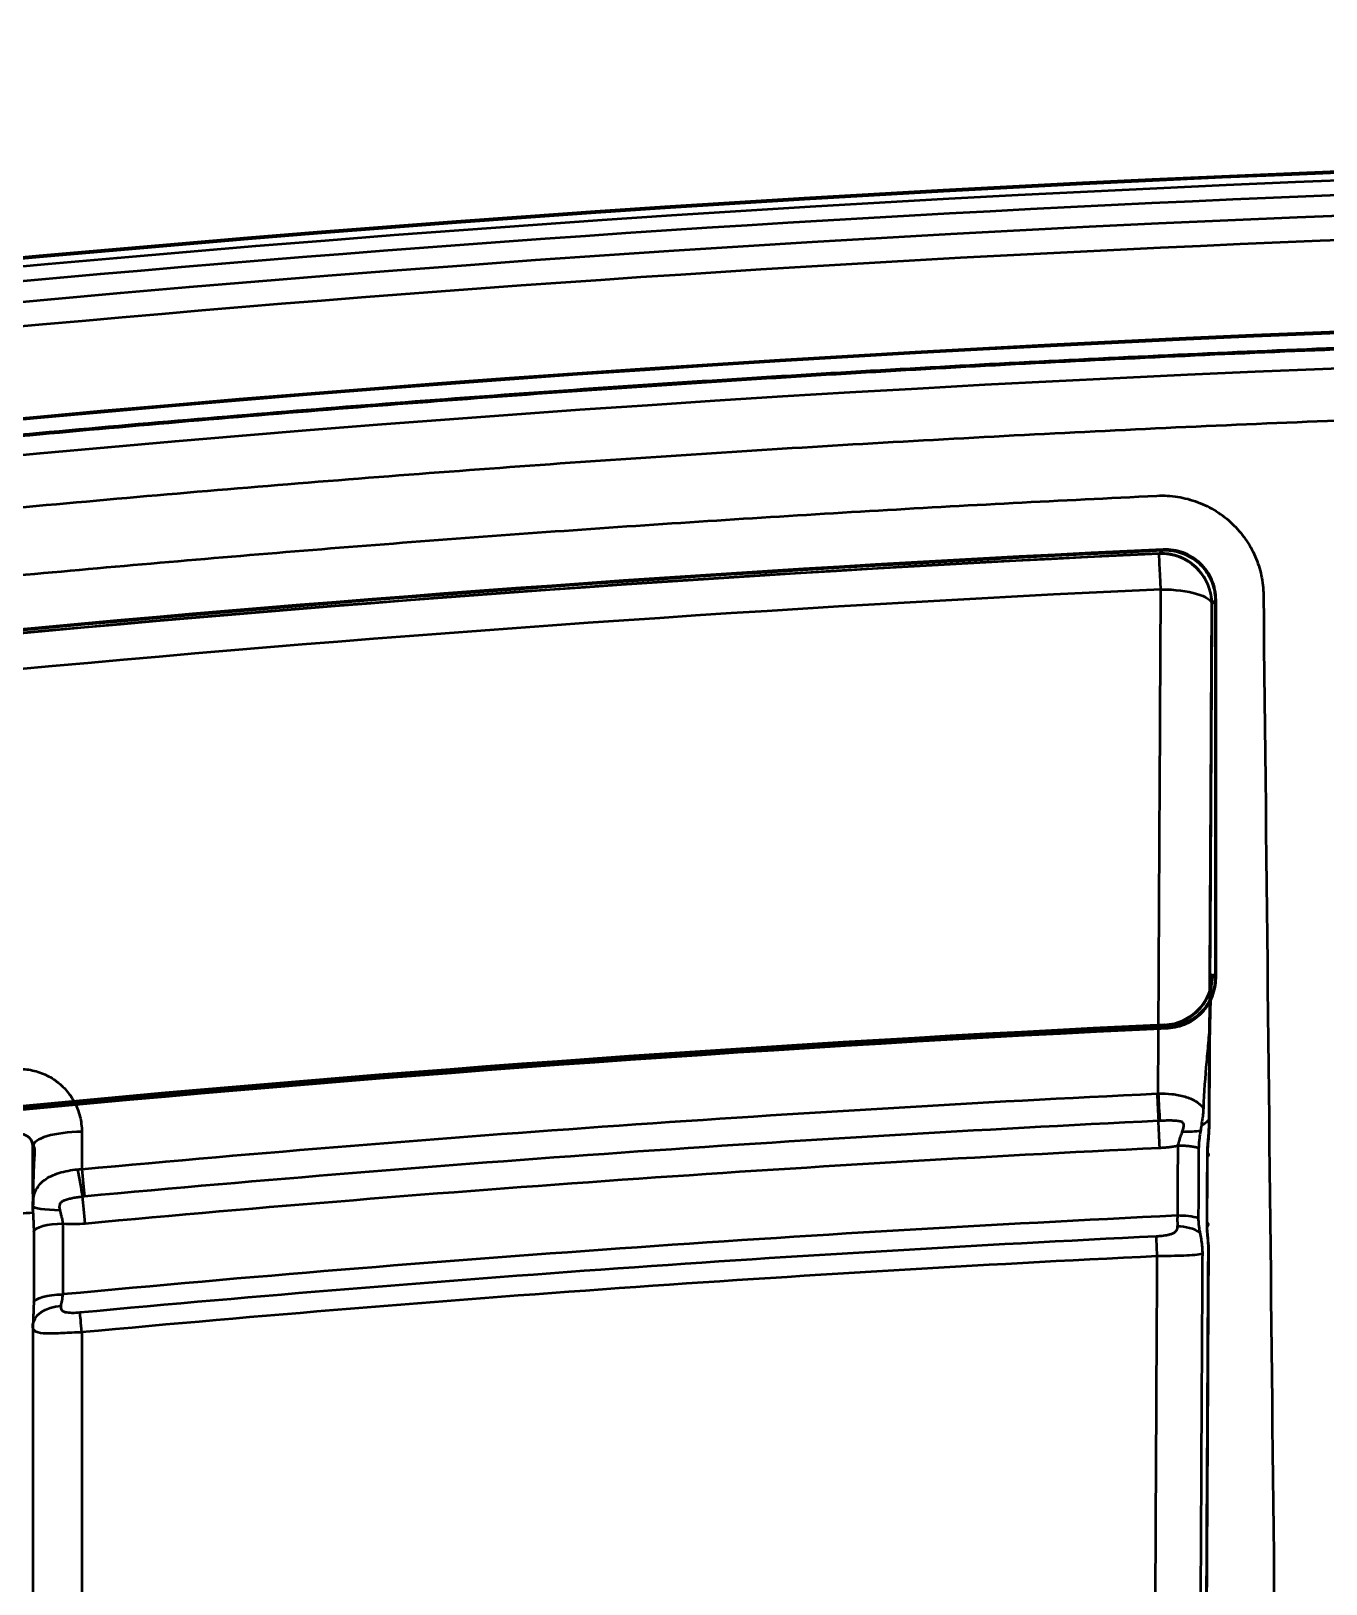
# Model space of a CAD drawing. Header units: millimetres. Extents: x -142 to 142, y -208 to 161.
# Drawn here: x -45.79 to -20.07, y 130.06 to 160.9 of the extents above; entities that cross this region are included whole.
import ezdxf

# ---------------------------------------------------------------- set-up
doc = ezdxf.new("R2010")
doc.units = ezdxf.units.MM
doc.layers.add('1', color=7, linetype='Continuous', true_color=0xffffff)

msp = doc.modelspace()

# ---------------------------------------------------------------- linework, layer by layer
at = {"layer": '1', "color": 251, "linetype": 'Continuous', "lineweight": 50}
for p, q in [((-22.271, 149.592, 10.204), (-22.271, 142.116, 10.204)), ((-22.255, 142.102, 10.305), (-22.255, 149.609, 10.305)), ((-44.777, 139.041, 17.756), (-44.777, 138.301, 17.981)), ((-45.75, 138.75, 16.667), (-45.75, 138.75, 16.8))]:
    msp.add_line(p, q, dxfattribs=at)
at = {"layer": '1', "color": 251, "linetype": 'Continuous', "lineweight": 50, "extrusion": (0, 0, -1)}
for centre, radius, start, end in [((0, -346, 3.96), 504.331, 79.96362, 100.03638), ((0, -346, 4.799), 503.629, 79.96362, 100.03638), ((0, -346, -10.639), 504.04, 80.18626, 91.90134), ((0, -346, 5.669), 501.305, 80.15308, 99.84692), ((0, -346, 6.5), 500.602, 80.15308, 99.84692), ((0, -346, -10.204), 497.138, 82.03732, 87.31161), ((0, -346, -10.305), 487.655, 81.91271, 87.27226), ((0, -346, -10.204), 487.671, 81.91483, 87.2705), ((0, -346, -13.526), 487.712, 81.92252, 87.26367), ((0, -346, -17.981), 486.366, 84.71763, 87.23951), ((0, -346, -17.885), 485.827, 84.71763, 87.23951), ((0, -346, -17.788), 485.288, 84.71364, 87.23951), ((0, -346, -17.124), 485.601, 84.53469, 84.59431)]:
    msp.add_arc(centre, radius, start, end, dxfattribs=at)
at = {"layer": '1', "color": 251, "linetype": 'Continuous', "lineweight": 50}
for centre, radius, start, end in [((0, -346), 504.504, 79.92722, 100.07278), ((0, -346, 0.6), 504.478, 79.92891, 100.07109), ((0, -346, 11.5), 503.141, 88.22393, 99.81374), ((0, -346, -5.314), 501.323, 80.1518, 99.8482), ((0, -346, 10.305), 497.154, 92.68649, 97.96426), ((0, -346, 14.707), 497.077, 92.69579, 97.95654), ((0, -346, 13.986), 497.072, 92.69638, 97.95605), ((0, -346, 14.924), 496.365, 92.69638, 97.95605), ((0, -346, 13.203), 487.723, 92.73535, 98.0781), ((0, -346, 18.205), 483.925, 92.7268, 95.35356), ((0, -346, 18.587), 483.532, 92.77868, 95.31778), ((0, -346, 18.968), 483.139, 92.77868, 95.31778)]:
    msp.add_arc(centre, radius, start, end, dxfattribs=at)
at = {"layer": '1', "color": 251, "linetype": 'Continuous', "lineweight": 50, "extrusion": (-0.017449, -0.018291, 0.99968)}
msp.add_arc((-120.097, 92.402, 11.636), 1, 43.661, 136.339, dxfattribs=at)
at = {"layer": '1', "color": 251, "linetype": 'Continuous', "lineweight": 50, "extrusion": (-0.998893, -0.047043, 1.50401e-15)}
msp.add_arc((-150.456, 13.968, 16.277), 1, 107, 179, dxfattribs=at)
at = {"layer": '1', "color": 251, "linetype": 'Continuous', "lineweight": 50, "extrusion": (-0.998901, -0.046871, 7.01532e-17)}
msp.add_arc((-151.234, 10.3, 16.217), 0.3, 179, 198.7164, dxfattribs=at)
at = {"layer": '1', "color": 251, "linetype": 'Continuous', "lineweight": 50, "extrusion": (0.005097, 0.956403, -0.292005)}
msp.add_arc((24.133, 56.984, 138.807), 1, 89.1227, 178.9544, dxfattribs=at)
at = {"layer": '1', "color": 251, "linetype": 'Continuous', "lineweight": 50, "extrusion": (0.017449, 0.018291, -0.99968)}
msp.add_arc((120.097, 92.427, -12.636), 1, 128.8216, 136.339, dxfattribs=at)
at = {"layer": '1', "color": 251, "linetype": 'Continuous', "lineweight": 50, "extrusion": (0, 1, 0)}
msp.add_arc((22.555, 10.3, 149.609), 0.3, 179, 198.7162, dxfattribs=at)
at = {"layer": '1', "color": 251, "linetype": 'Continuous', "lineweight": 50, "extrusion": (-0.005097, -0.956403, 0.292005)}
msp.add_arc((-24.133, 57.94, -138.515), 1, 1.0456, 3.3648, dxfattribs=at)
at = {"layer": '1', "color": 251, "linetype": 'Continuous', "lineweight": 50, "extrusion": (-0.01745, 0.016636, 0.999709)}
msp.add_arc((-86.804, -114.628, 15.954), 1, 46.376, 133.624, dxfattribs=at)
at = {"layer": '1', "color": 251, "linetype": 'Continuous', "lineweight": 50, "extrusion": (0.01745, -0.016636, -0.999709)}
msp.add_arc((86.804, -114.604, -16.953), 1, 46.376, 58.4052, dxfattribs=at)
at = {"layer": '1', "color": 251, "linetype": 'Continuous', "lineweight": 50, "extrusion": (-1.90042e-08, 1, 8.81319e-20)}
msp.add_arc((22.555, 10.3, 142.102), 0.3, 179, 198.703, dxfattribs=at)
at = {"layer": '1', "color": 251, "linetype": 'Continuous', "lineweight": 50, "extrusion": (0.998867, 0.04759, 3.3144e-15)}
msp.add_arc((142.347, 10.3, -16.466), 0.3, 179, 198.7029, dxfattribs=at)
at = {"layer": '1', "color": 251, "linetype": 'Continuous', "lineweight": 50, "extrusion": (0.998841, 0.04814, 6.50616e-06)}
msp.add_arc((140.592, 17.408, -16.667), 0.6, 73, 127.3147, dxfattribs=at)
at = {"layer": '1', "color": 251, "linetype": 'Continuous', "lineweight": 50, "extrusion": (0.998237, 0.059261, -0.003412)}
msp.add_arc((140.769, 17.356, -15.14), 0.6, 73.001, 127.3161, dxfattribs=at)
at = {"layer": '1', "color": 251, "linetype": 'Continuous', "lineweight": 50, "extrusion": (0.99884, 0.048161, -3.28009e-08)}
msp.add_arc((139.865, 18.362, -16.664), 0.6, 253, 307.3147, dxfattribs=at)
at = {"layer": '1', "color": 251, "linetype": 'Continuous', "lineweight": 50, "extrusion": (0.005097, 0.956408, -0.291989)}
msp.add_arc((24.133, 57.938, 127.858), 1, 178.9544, 212.2447, dxfattribs=at)
at = {"layer": '1', "color": 251, "linetype": 'Continuous', "lineweight": 50, "extrusion": (-0.001723, 0.994856, 0.10128)}
msp.add_arc((22.751, 3.973, 140.262), 0.6, 174.7606, 178.9984, dxfattribs=at)
at = {"layer": '1', "color": 251, "linetype": 'Continuous', "lineweight": 50, "extrusion": (1.50054e-16, -0.95665, 0.291239)}
msp.add_arc((-44.75, 56.481, -127.843), 1, 91.5401, 180, dxfattribs=at)
at = {"layer": '1', "color": 251, "linetype": 'Continuous', "lineweight": 50, "extrusion": (0.001723, -0.994856, -0.10128)}
msp.add_arc((-22.751, 2.978, -140.16), 0.6, 44.5056, 84.2173, dxfattribs=at)
at = {"layer": '1', "color": 251, "linetype": 'Continuous', "lineweight": 50, "extrusion": (-1.68522e-05, 0.854022, -0.520237)}
msp.add_arc((44.747, 86.418, 109.825), 1, 345.2476, 0.0006, dxfattribs=at)
at = {"layer": '1', "color": 251, "linetype": 'Continuous', "lineweight": 50, "extrusion": (0.982965, 0.172992, 0.062083)}
msp.add_arc((143.795, 18.626, -19.057), 0.6, 72.2845, 127.0852, dxfattribs=at)
at = {"layer": '1', "color": 251, "linetype": 'Continuous', "lineweight": 50, "extrusion": (0.995753, 0.092064, -2.06432e-15)}
msp.add_arc((141.66, 17.408, -31.854), 0.6, 73, 127.3147, dxfattribs=at)
at = {"layer": '1', "color": 251, "linetype": 'Continuous', "lineweight": 50, "extrusion": (-2.7929e-16, 0.956652, -0.291235)}
msp.add_arc((44.75, 56.48, 126.879), 1, 354.5398, 0, dxfattribs=at)
at = {"layer": '1', "color": 251, "linetype": 'Continuous', "lineweight": 50, "extrusion": (1.24056e-06, 0.991165, 0.132637)}
msp.add_arc((45.15, -1.238, 138.627), 0.6, 359.9994, 84.4603, dxfattribs=at)
at = {"layer": '1', "color": 251, "linetype": 'Continuous', "lineweight": 50, "extrusion": (0.995747, 0.092134, -4.43395e-15)}
msp.add_arc((140.935, 18.362, -31.878), 0.6, 253, 307.2312, dxfattribs=at)
at = {"layer": '1', "color": 251, "linetype": 'Continuous', "lineweight": 50, "extrusion": (-0.005094, -0.956406, 0.291995)}
msp.add_arc((-23.744, 56.889, -125.955), 0.6, 47.5177, 90.8861, dxfattribs=at)
at = {"layer": '1', "color": 251, "linetype": 'Continuous', "lineweight": 50, "extrusion": (-1.4642e-05, 0.956668, -0.291182)}
msp.add_arc((45.132, 56.363, 126.099), 0.6, 3.8163, 88.4601, dxfattribs=at)
at = {"layer": '1', "color": 251, "linetype": 'Continuous', "lineweight": 50, "extrusion": (-0.998824, -0.048478, 4.16334e-17)}
msp.add_arc((-137.37, 18.394, 16.773), 0.6, 107, 161.3147, dxfattribs=at)
at = {"layer": '1', "color": 251, "linetype": 'Continuous', "lineweight": 50, "extrusion": (-0.011273, -0.758994, 0.651)}
msp.add_arc((-25.034, 102.369, -91.916), 0.6, 44.9577, 92.3319, dxfattribs=at)
at = {"layer": '1', "color": 251, "linetype": 'Continuous', "lineweight": 50, "extrusion": (0.005094, 0.956406, -0.291995)}
msp.add_arc((23.744, 57.845, 125.663), 0.6, 165.2674, 193.5847, dxfattribs=at)
at = {"layer": '1', "color": 251, "linetype": 'Continuous', "lineweight": 50, "extrusion": (0.011273, 0.758994, -0.651)}
msp.add_arc((25.034, 103.128, 91.265), 0.6, 174.4116, 178.6918, dxfattribs=at)
at = {"layer": '1', "color": 251, "linetype": 'Continuous', "lineweight": 50, "extrusion": (-5.91118e-06, 0.956661, -0.291205)}
msp.add_arc((45.134, 56.366, 124.626), 0.6, 3.8113, 88.437, dxfattribs=at)
at = {"layer": '1', "color": 251, "linetype": 'Continuous', "lineweight": 50, "extrusion": (2.1355e-05, 0.746676, -0.665188)}
msp.add_arc((45.154, 103.277, 89.043), 0.6, 359.9991, 86.4278, dxfattribs=at)
at = {"layer": '1', "color": 251, "linetype": 'Continuous', "lineweight": 50, "extrusion": (-0.995696, -0.092679, -1.37815e-06)}
msp.add_arc((-138.452, 18.394, 32.067), 0.6, 107, 161.3147, dxfattribs=at)
at = {"layer": '1', "color": 251, "linetype": 'Continuous', "lineweight": 50}
for points, weights, degree in [([(-88.237, 150.728, 0.6), (-29.718, 161.123, 0.6), (29.718, 161.123, 0.6), (88.237, 150.728, 0.6)], [0.503883333784, 0.498705555405, 0.498705555405, 0.503883333784], 3), ([(15.561, 154.758, 11.5), (-34.995, 156.329, 11.5), (-84.845, 147.763, 11.5)], [0.501267641796, 0.498732358204, 0.501267641796], 2), ([(16.531, 154.699, 12.123), (-34.328, 156.379, 12.123), (-84.486, 147.797, 12.123)], [0.501283100888, 0.498716899112, 0.501283100888], 2), ([(18.048, 153.233, 13.948), (-33.452, 155.095, 13.948), (-84.247, 146.404, 13.948)], [0.501323177243, 0.498676822757, 0.501323177243], 2), ([(-68.969, 147.429, 14.355), (-46.296, 150.598, 14.355), (-23.429, 151.675, 14.355)], [0.500263629603, 0.499736370397, 0.500263629603], 2)]:
    msp.add_rational_spline(points, weights, degree=degree, dxfattribs=at)
for points, knots in [([(-23.429, 151.675, 14.355), (-23.36, 151.678, 14.355), (-23.222, 151.678, 14.358), (-22.949, 151.649, 14.37), (-22.615, 151.561, 14.402), (-22.247, 151.379, 14.462), (-21.926, 151.129, 14.543), (-21.662, 150.824, 14.64), (-21.466, 150.475, 14.749), (-21.344, 150.096, 14.866), (-21.315, 149.833, 14.947), (-21.314, 149.702, 14.987)], [0, 0, 0, 0, 0.0625, 0.125, 0.25, 0.375, 0.5, 0.625, 0.75, 0.875, 1, 1, 1, 1]), ([(-23.318, 150.591, 10.204), (-23.326, 150.583, 10.673), (-23.348, 150.56, 11.921), (-23.37, 150.537, 13.189), (-23.384, 150.522, 13.986)], [0, 0, 0, 0, 0.37862, 1, 1, 1, 1]), ([(-23.379, 150.527, 14.707), (-23.367, 150.54, 14.005), (-23.341, 150.567, 12.523), (-23.315, 150.594, 11.069), (-23.302, 150.608, 10.305)], [0, 0, 0, 0, 0.468964, 1, 1, 1, 1]), ([(-22.346, 149.654, 14.988), (-22.36, 149.769, 14.953), (-22.395, 149.883, 14.917), (-22.501, 150.09, 14.852), (-22.574, 150.187, 14.822), (-22.746, 150.344, 14.771), (-22.846, 150.409, 14.75), (-23.055, 150.495, 14.721), (-23.167, 150.521, 14.712), (-23.312, 150.529, 14.707), (-23.345, 150.529, 14.707), (-23.379, 150.527, 14.707)], [0, 0, 0, 0, 0.239999, 0.239999, 0.480483, 0.480483, 0.71318, 0.71318, 0.934113, 0.934113, 1, 1, 1, 1]), ([(-23.301, 150.592, 10.204), (-23.2, 150.595, 10.199), (-23.098, 150.583, 10.195), (-22.893, 150.525, 10.19), (-22.789, 150.476, 10.188), (-22.606, 150.348, 10.186), (-22.524, 150.267, 10.186), (-22.394, 150.086, 10.188), (-22.343, 149.983, 10.191), (-22.286, 149.789, 10.196), (-22.273, 149.699, 10.2), (-22.271, 149.609, 10.204)], [0, 0, 0, 0, 0.192005, 0.192005, 0.404804, 0.404804, 0.617284, 0.617284, 0.829606, 0.829606, 1, 1, 1, 1]), ([(-22.394, 139.146, 18.196), (-22.391, 139.751, 18.012), (-22.387, 140.356, 17.827), (-22.371, 143.511, 16.864), (-22.357, 146.061, 16.085), (-22.342, 148.92, 15.212), (-22.34, 149.227, 15.118), (-22.339, 149.535, 15.024)], [0, 0, 0, 0, 0.174664, 0.174664, 0.911132, 0.911132, 1, 1, 1, 1]), ([(-23.264, 141.156, 13.528), (-23.151, 141.162, 13.548), (-23.037, 141.188, 13.569), (-22.828, 141.275, 13.614), (-22.731, 141.337, 13.639), (-22.567, 141.485, 13.701), (-22.498, 141.574, 13.738), (-22.421, 141.712, 13.822), (-22.399, 141.762, 13.859), (-22.368, 141.849, 13.95), (-22.359, 141.886, 14.006), (-22.349, 141.933, 14.11), (-22.347, 141.947, 14.158), (-22.345, 141.958, 14.206)], [0, 0, 0, 0, 0.220233, 0.220233, 0.440517, 0.440517, 0.65989, 0.65989, 0.782554, 0.782554, 0.906669, 0.906669, 1, 1, 1, 1]), ([(-22.271, 142.102, 10.204), (-22.273, 142, 10.2), (-22.29, 141.898, 10.196), (-22.356, 141.696, 10.191), (-22.41, 141.595, 10.19), (-22.547, 141.418, 10.189), (-22.631, 141.34, 10.189), (-22.818, 141.218, 10.192), (-22.923, 141.172, 10.194), (-23.09, 141.131, 10.199), (-23.149, 141.122, 10.201), (-23.208, 141.119, 10.204)], [0, 0, 0, 0, 0.203849, 0.203849, 0.429726, 0.429726, 0.655312, 0.655312, 0.880788, 0.880788, 1, 1, 1, 1]), ([(-22.323, 142.166, 13.203), (-22.327, 142.17, 13.421), (-22.335, 142.141, 13.846), (-22.342, 142.048, 14.262), (-22.346, 141.98, 14.477), (-22.346, 141.974, 14.495)], [0, 0, 0, 0, 0.478294, 0.956588, 1, 1, 1, 1]), ([(-23.223, 141.118, 10.204), (-23.229, 141.123, 10.549), (-23.247, 141.14, 11.542), (-23.264, 141.157, 12.545), (-23.275, 141.168, 13.203)], [0, 0, 0, 0, 0.348208, 1, 1, 1, 1]), ([(-23.264, 141.156, 13.528), (-23.256, 141.149, 13.097), (-23.237, 141.131, 12.016), (-23.219, 141.113, 10.947), (-23.208, 141.103, 10.305)], [0, 0, 0, 0, 0.396581, 1, 1, 1, 1]), ([(-22.381, 141.252, 16.511), (-22.384, 141.15, 16.652), (-22.395, 141.006, 16.744), (-22.419, 140.724, 16.935), (-22.433, 140.579, 17.021), (-22.472, 140.135, 17.263), (-22.497, 139.828, 17.4), (-22.507, 139.51, 17.515)], [0, 0, 0, 0, 0.25, 0.25, 0.5, 0.5, 1, 1, 1, 1]), ([(-23.404, 139.803, 17.981), (-23.312, 139.805, 17.982), (-23.126, 139.797, 17.96), (-22.911, 139.755, 17.877), (-22.76, 139.702, 17.782), (-22.659, 139.651, 17.7), (-22.574, 139.588, 17.61), (-22.528, 139.537, 17.547), (-22.507, 139.51, 17.515)], [0, 0, 0, 0, 0.25, 0.5, 0.625, 0.75, 0.875, 1, 1, 1, 1]), ([(-22.507, 139.51, 17.515), (-22.508, 139.493, 17.521), (-22.509, 139.475, 17.527), (-22.516, 139.363, 17.557), (-22.531, 139.266, 17.565), (-22.546, 139.17, 17.57)], [0, 0, 0, 0, 0.160731, 0.160731, 1, 1, 1, 1]), ([(-23.373, 139.265, 17.885), (-23.337, 139.267, 17.885), (-23.265, 139.27, 17.882), (-23.16, 139.271, 17.869), (-23.076, 139.268, 17.853), (-23.015, 139.263, 17.837), (-22.975, 139.256, 17.824), (-22.942, 139.245, 17.811), (-22.918, 139.229, 17.798), (-22.905, 139.207, 17.786), (-22.9, 139.179, 17.776), (-22.903, 139.148, 17.767), (-22.912, 139.101, 17.758), (-22.923, 139.064, 17.754), (-22.932, 139.038, 17.752)], [0, 0, 0, 0, 0.125, 0.25, 0.375, 0.4375, 0.5, 0.5625, 0.625, 0.6875, 0.75, 0.8125, 0.875, 1, 1, 1, 1]), ([(-22.423, 138.547, 18.072), (-22.423, 138.57, 18.065), (-22.422, 138.617, 18.054), (-22.418, 138.689, 18.048), (-22.413, 138.761, 18.052), (-22.405, 138.855, 18.067), (-22.395, 138.97, 18.103), (-22.392, 139.057, 18.145), (-22.393, 139.098, 18.168)], [0, 0, 0, 0, 0.125, 0.25, 0.375, 0.5, 0.75, 1, 1, 1, 1]), ([(-46.25, 138.75, 16.727), (-46.25, 138.771, 16.696), (-46.245, 138.812, 16.634), (-46.222, 138.87, 16.549), (-46.187, 138.92, 16.479), (-46.141, 138.959, 16.425), (-46.088, 138.987, 16.391), (-46.029, 139.001, 16.378), (-45.968, 139, 16.387), (-45.908, 138.985, 16.419), (-45.853, 138.956, 16.472), (-45.808, 138.914, 16.542), (-45.775, 138.865, 16.622), (-45.755, 138.81, 16.708), (-45.75, 138.771, 16.768), (-45.75, 138.75, 16.8)], [0, 0, 0, 0, 0.082628, 0.162272, 0.239765, 0.315094, 0.388845, 0.46211, 0.536345, 0.612394, 0.690547, 0.77077, 0.845896, 0.918994, 1, 1, 1, 1]), ([(-45.785, 138.878, 16.168), (-45.753, 138.824, 16.237), (-45.729, 138.762, 16.307), (-45.716, 138.671, 16.4), (-45.715, 138.644, 16.425), (-45.717, 138.618, 16.45)], [0, 0, 0, 0, 0.722308, 0.722308, 1, 1, 1, 1]), ([(-45.75, 138.75, 16.667), (-45.75, 138.769, 16.608), (-45.754, 138.805, 16.487), (-45.768, 138.847, 16.316), (-45.78, 138.87, 16.21), (-45.785, 138.878, 16.168)], [0, 0, 0, 0, 0.398741, 0.75779, 1, 1, 1, 1]), ([(-22.565, 139.057, 17.576), (-22.572, 139.007, 17.58), (-22.58, 138.958, 17.584), (-22.59, 138.877, 17.594), (-22.594, 138.845, 17.6), (-22.599, 138.781, 17.613), (-22.6, 138.75, 17.621), (-22.6, 138.718, 17.63)], [0, 0, 0, 0, 0.434328, 0.434328, 0.715742, 0.715742, 1, 1, 1, 1]), ([(-22.426, 138.633, 18.353), (-22.426, 138.681, 18.338), (-22.423, 138.728, 18.324), (-22.416, 138.829, 18.293), (-22.41, 138.882, 18.277), (-22.401, 138.988, 18.245), (-22.397, 139.041, 18.229), (-22.395, 139.094, 18.212)], [0, 0, 0, 0, 0.310675, 0.310675, 0.65531, 0.65531, 1, 1, 1, 1]), ([(-45.717, 138.618, 16.45), (-45.721, 138.558, 16.505), (-45.725, 138.496, 16.558), (-45.731, 138.366, 16.659), (-45.734, 138.298, 16.708), (-45.741, 138.093, 16.844), (-45.743, 137.949, 16.923), (-45.745, 137.8, 16.989)], [0, 0, 0, 0, 0.248288, 0.248288, 0.502485, 0.502485, 1, 1, 1, 1]), ([(-23.015, 138.766, 17.781), (-23.016, 138.614, 17.827), (-23.017, 138.307, 17.921), (-23.02, 137.844, 18.062), (-23.021, 137.533, 18.157), (-23.022, 137.377, 18.205)], [0, 0, 0, 0, 0.32904, 0.662375, 1, 1, 1, 1]), ([(-22.6, 138.718, 17.63), (-22.601, 138.527, 17.689), (-22.602, 138.336, 17.747), (-22.604, 138.007, 17.847), (-22.605, 137.87, 17.889), (-22.606, 137.598, 17.972), (-22.607, 137.463, 18.013), (-22.608, 137.328, 18.054)], [0, 0, 0, 0, 0.412888, 0.412888, 0.709444, 0.709444, 1, 1, 1, 1]), ([(-22.433, 137.243, 18.777), (-22.432, 137.431, 18.72), (-22.431, 137.62, 18.662), (-22.429, 137.946, 18.563), (-22.429, 138.083, 18.521), (-22.427, 138.358, 18.437), (-22.427, 138.495, 18.395), (-22.426, 138.633, 18.353)], [0, 0, 0, 0, 0.406885, 0.406885, 0.703442, 0.703442, 1, 1, 1, 1]), ([(-45.747, 137.441, 17.124), (-45.746, 137.395, 17.138), (-45.744, 137.349, 17.152), (-45.74, 137.262, 17.179), (-45.737, 137.221, 17.191), (-45.734, 137.139, 17.216), (-45.733, 137.099, 17.229), (-45.733, 137.058, 17.241)], [0, 0, 0, 0, 0.360288, 0.360288, 0.683534, 0.683534, 1, 1, 1, 1]), ([(-22.608, 137.328, 18.054), (-22.608, 137.284, 18.068), (-22.605, 137.24, 18.085), (-22.598, 137.17, 18.118), (-22.594, 137.144, 18.132), (-22.586, 137.091, 18.16), (-22.581, 137.065, 18.175), (-22.576, 137.04, 18.19)], [0, 0, 0, 0, 0.437868, 0.437868, 0.71844, 0.71844, 1, 1, 1, 1]), ([(-45.733, 137.058, 17.241), (-45.733, 136.867, 17.299), (-45.733, 136.675, 17.357), (-45.733, 136.345, 17.458), (-45.733, 136.206, 17.5), (-45.733, 135.928, 17.585), (-45.733, 135.79, 17.627), (-45.733, 135.651, 17.669)], [0, 0, 0, 0, 0.407825, 0.407825, 0.703912, 0.703912, 1, 1, 1, 1]), ([(-22.576, 137.04, 18.19), (-22.569, 136.997, 18.216), (-22.561, 136.955, 18.242), (-22.546, 136.87, 18.292), (-22.54, 136.827, 18.317), (-22.531, 136.738, 18.362), (-22.528, 136.692, 18.382), (-22.527, 136.636, 18.401), (-22.527, 136.628, 18.404), (-22.527, 136.62, 18.406)], [0, 0, 0, 0, 0.314648, 0.314648, 0.629694, 0.629694, 0.945899, 0.945899, 1, 1, 1, 1]), ([(-22.407, 136.799, 18.913), (-22.408, 136.844, 18.899), (-22.411, 136.89, 18.885), (-22.418, 136.98, 18.858), (-22.423, 137.025, 18.844), (-22.431, 137.127, 18.812), (-22.434, 137.185, 18.795), (-22.433, 137.243, 18.777)], [0, 0, 0, 0, 0.305132, 0.305132, 0.610073, 0.610073, 1, 1, 1, 1]), ([(-22.405, 136.77, 18.879), (-22.404, 136.79, 18.837), (-22.407, 136.835, 18.754), (-22.415, 136.906, 18.662), (-22.422, 136.974, 18.597), (-22.427, 137.03, 18.555), (-22.43, 137.091, 18.52), (-22.431, 137.135, 18.503), (-22.431, 137.157, 18.496)], [0, 0, 0, 0, 0.25, 0.5, 0.625, 0.75, 0.875, 1, 1, 1, 1]), ([(-22.489, 121.264, 23.656), (-22.486, 121.901, 23.462), (-22.482, 122.539, 23.267), (-22.465, 125.727, 22.294), (-22.452, 128.277, 21.515), (-22.428, 132.801, 20.134), (-22.417, 134.774, 19.531), (-22.407, 136.748, 18.929)], [0, 0, 0, 0, 0.123535, 0.123535, 0.617676, 0.617676, 1, 1, 1, 1]), ([(-22.527, 136.62, 18.406), (-22.53, 136.108, 18.562), (-22.533, 135.597, 18.719), (-22.549, 132.535, 19.653), (-22.563, 129.984, 20.432), (-22.587, 125.418, 21.826), (-22.598, 123.402, 22.441), (-22.609, 121.387, 23.057)], [0, 0, 0, 0, 0.100742, 0.100742, 0.603013, 0.603013, 1, 1, 1, 1]), ([(-45.187, 135.585, 18.332), (-45.186, 135.6, 18.318), (-45.181, 135.633, 18.292), (-45.169, 135.688, 18.257), (-45.158, 135.749, 18.227), (-45.153, 135.792, 18.212), (-45.151, 135.814, 18.205)], [0, 0, 0, 0, 0.262797, 0.509731, 0.757914, 1, 1, 1, 1]), ([(-45.733, 135.651, 17.669), (-45.733, 135.604, 17.683), (-45.734, 135.558, 17.697), (-45.739, 135.466, 17.725), (-45.741, 135.42, 17.739), (-45.746, 135.326, 17.768), (-45.747, 135.278, 17.782), (-45.747, 135.23, 17.797)], [0, 0, 0, 0, 0.328829, 0.328829, 0.657519, 0.657519, 1, 1, 1, 1]), ([(-44.814, 135.45, 18.587), (-44.869, 135.445, 18.587), (-44.952, 135.441, 18.576), (-45.046, 135.445, 18.543), (-45.105, 135.455, 18.509), (-45.149, 135.473, 18.469), (-45.177, 135.5, 18.424), (-45.189, 135.537, 18.377), (-45.189, 135.568, 18.347), (-45.187, 135.585, 18.332)], [0, 0, 0, 0, 0.25, 0.375, 0.5, 0.625, 0.75, 0.875, 1, 1, 1, 1]), ([(-44.777, 135.059, 18.968), (-44.843, 135.056, 18.963), (-44.974, 135.051, 18.953), (-45.223, 135.039, 18.867), (-45.499, 135.03, 18.667), (-45.673, 135.052, 18.363), (-45.732, 135.101, 18.128), (-45.746, 135.138, 18.006), (-45.749, 135.164, 17.936), (-45.75, 135.179, 17.902), (-45.75, 135.186, 17.885)], [0, 0, 0, 0, 0.121498, 0.239779, 0.479725, 0.730022, 0.863594, 0.931298, 0.965489, 1, 1, 1, 1]), ([(-45.747, 135.23, 17.797), (-45.747, 132.778, 18.543), (-45.747, 130.326, 19.289), (-45.747, 125.142, 20.867), (-45.747, 122.409, 21.699), (-45.747, 119.675, 22.53)], [0, 0, 0, 0, 0.472874, 0.472874, 1, 1, 1, 1])]:
    msp.add_open_spline(points, degree=3, knots=knots, dxfattribs=at)
for points in [[(-23.318, 150.591, 10.204), (-23.312, 150.591, 10.204), (-23.307, 150.592, 10.204), (-23.301, 150.592, 10.204)], [(-22.255, 149.609, 10.305), (-22.255, 149.743, 10.306), (-22.311, 150.013, 10.307), (-22.546, 150.352, 10.308), (-22.895, 150.571, 10.307), (-23.168, 150.614, 10.306), (-23.302, 150.608, 10.305)], [(-23.404, 139.803, 17.981), (-23.395, 141.516, 17.458), (-23.377, 144.897, 16.426), (-23.359, 148.191, 15.421), (-23.351, 149.815, 14.924)], [(-22.339, 149.535, 15.024), (-22.338, 149.575, 15.012), (-22.341, 149.615, 15), (-22.346, 149.654, 14.988)], [(-22.271, 149.609, 10.204), (-22.271, 149.603, 10.204), (-22.271, 149.598, 10.204), (-22.271, 149.592, 10.204)], [(-21.314, 149.702, 14.987), (-21.194, 138.506, 18.408), (-21.079, 127.679, 21.717), (-20.967, 117.221, 24.913)], [(-23.208, 141.103, 10.305), (-23.081, 141.109, 10.306), (-22.829, 141.17, 10.307), (-22.514, 141.395, 10.307), (-22.304, 141.721, 10.307), (-22.255, 141.975, 10.306), (-22.255, 142.102, 10.305)], [(-22.391, 139.33, 18.098), (-22.39, 139.559, 18.028), (-22.387, 139.99, 17.853), (-22.381, 140.579, 17.484), (-22.373, 141.066, 17.049), (-22.365, 141.456, 16.573), (-22.355, 141.777, 16.03), (-22.345, 142.007, 15.443), (-22.335, 142.141, 14.846), (-22.327, 142.17, 14.421), (-22.323, 142.166, 14.203)], [(-22.345, 141.958, 14.206), (-22.343, 141.979, 14.302), (-22.344, 141.98, 14.399), (-22.346, 141.974, 14.495)], [(-22.271, 142.116, 10.204), (-22.271, 142.111, 10.204), (-22.271, 142.106, 10.204), (-22.271, 142.102, 10.204)], [(-23.275, 141.168, 13.203), (-23.278, 141.169, 13.309), (-23.281, 141.166, 13.417), (-23.283, 141.155, 13.526)], [(-23.208, 141.119, 10.204), (-23.213, 141.118, 10.204), (-23.218, 141.118, 10.204), (-23.223, 141.118, 10.204)], [(-47.278, 139.041, 17.684), (-47.278, 139.15, 17.651), (-47.251, 139.357, 17.588), (-47.137, 139.645, 17.504), (-46.959, 139.893, 17.434), (-46.731, 140.089, 17.381), (-46.465, 140.224, 17.348), (-46.175, 140.294, 17.335), (-45.872, 140.294, 17.343), (-45.572, 140.219, 17.375), (-45.297, 140.073, 17.427), (-45.059, 139.852, 17.501), (-44.903, 139.609, 17.579), (-44.806, 139.355, 17.66), (-44.777, 139.15, 17.723), (-44.777, 139.041, 17.756)], [(-23.424, 139.802, 17.981), (-23.422, 139.802, 17.981), (-23.417, 139.802, 17.981), (-23.411, 139.803, 17.981), (-23.406, 139.803, 17.981), (-23.404, 139.803, 17.981)], [(-23.398, 139.263, 17.885), (-23.395, 139.264, 17.885), (-23.389, 139.264, 17.885), (-23.381, 139.264, 17.885), (-23.375, 139.265, 17.885), (-23.373, 139.265, 17.885)], [(-22.546, 139.17, 17.57), (-22.552, 139.132, 17.572), (-22.558, 139.094, 17.574), (-22.565, 139.057, 17.576)], [(-22.395, 139.094, 18.212), (-22.394, 139.111, 18.207), (-22.394, 139.129, 18.202), (-22.394, 139.146, 18.196)], [(-22.932, 139.038, 17.752), (-22.939, 139.017, 17.75), (-22.954, 138.973, 17.749), (-22.978, 138.905, 17.753), (-22.999, 138.835, 17.763), (-23.01, 138.789, 17.774), (-23.015, 138.766, 17.781)], [(-45.75, 137.828, 17.08), (-45.75, 137.952, 17.043), (-45.75, 138.183, 16.959), (-45.75, 138.489, 16.818), (-45.75, 138.667, 16.718), (-45.75, 138.75, 16.667)], [(-23.372, 138.725, 17.788), (-23.342, 138.726, 17.788), (-23.282, 138.73, 17.788), (-23.193, 138.739, 17.787), (-23.103, 138.751, 17.784), (-23.044, 138.761, 17.782), (-23.015, 138.766, 17.781)], [(-45.75, 137.567, 17.16), (-45.75, 137.622, 17.194), (-45.743, 137.727, 17.271), (-45.703, 137.866, 17.402), (-45.631, 137.986, 17.539), (-45.526, 138.086, 17.671), (-45.391, 138.166, 17.788), (-45.231, 138.228, 17.882), (-45.053, 138.272, 17.948), (-44.925, 138.289, 17.971), (-44.861, 138.295, 17.977)], [(-44.861, 138.295, 17.977), (-44.852, 138.296, 17.978), (-44.833, 138.298, 17.979), (-44.805, 138.299, 17.981), (-44.786, 138.3, 17.981), (-44.777, 138.301, 17.981)], [(-45.747, 137.481, 17.112), (-45.749, 137.509, 17.126), (-45.75, 137.538, 17.142), (-45.75, 137.567, 17.16)], [(-45.745, 137.8, 16.989), (-45.747, 137.696, 17.036), (-45.747, 137.59, 17.077), (-45.747, 137.481, 17.112)], [(-45.208, 137.487, 17.752), (-45.213, 137.51, 17.754), (-45.22, 137.552, 17.762), (-45.215, 137.608, 17.779), (-45.184, 137.653, 17.801), (-45.124, 137.685, 17.826), (-45.045, 137.709, 17.849), (-44.955, 137.73, 17.867), (-44.86, 137.747, 17.879), (-44.794, 137.756, 17.883), (-44.761, 137.76, 17.884)], [(-44.761, 137.76, 17.884), (-44.757, 137.761, 17.884), (-44.75, 137.762, 17.885), (-44.739, 137.763, 17.885), (-44.731, 137.764, 17.885), (-44.727, 137.764, 17.885)], [(-45.747, 137.481, 17.112), (-45.747, 137.468, 17.116), (-45.747, 137.454, 17.12), (-45.747, 137.441, 17.124)], [(-45.151, 137.221, 17.777), (-45.153, 137.244, 17.77), (-45.16, 137.29, 17.758), (-45.176, 137.359, 17.749), (-45.193, 137.425, 17.747), (-45.204, 137.467, 17.75), (-45.208, 137.487, 17.752)], [(-23.022, 137.377, 18.205), (-23.023, 137.358, 18.211), (-23.024, 137.321, 18.224), (-23.024, 137.268, 18.249), (-23.022, 137.214, 18.282), (-23.022, 137.178, 18.309), (-23.024, 137.161, 18.324)], [(-45.151, 137.221, 17.777), (-45.071, 137.214, 17.781), (-44.919, 137.21, 17.787), (-44.779, 137.218, 17.788), (-44.711, 137.224, 17.788)], [(-45.151, 135.814, 18.205), (-45.151, 135.971, 18.157), (-45.151, 136.285, 18.061), (-45.151, 136.754, 17.919), (-45.151, 137.066, 17.824), (-45.151, 137.221, 17.777)], [(-23.024, 137.161, 18.324), (-23.025, 137.138, 18.343), (-23.033, 137.098, 18.383), (-23.063, 137.052, 18.441), (-23.112, 137.02, 18.491), (-23.173, 136.998, 18.53), (-23.237, 136.984, 18.556), (-23.299, 136.975, 18.573), (-23.363, 136.968, 18.583), (-23.414, 136.964, 18.587), (-23.441, 136.963, 18.587)], [(-22.405, 136.77, 18.879), (-22.418, 134.274, 19.641), (-22.445, 129.192, 21.193), (-22.473, 123.929, 22.799), (-22.488, 121.252, 23.617)], [(-22.407, 136.748, 18.929), (-22.407, 136.765, 18.923), (-22.407, 136.782, 18.918), (-22.407, 136.799, 18.913)], [(-22.407, 136.748, 18.929), (-22.406, 136.755, 18.912), (-22.406, 136.763, 18.896), (-22.405, 136.77, 18.879)], [(-23.502, 121.544, 23.556), (-23.488, 124.133, 22.765), (-23.461, 129.227, 21.21), (-23.435, 134.151, 19.707), (-23.422, 136.571, 18.968)], [(-22.527, 136.62, 18.406), (-22.568, 136.607, 18.489), (-22.673, 136.59, 18.644), (-22.885, 136.58, 18.828), (-23.143, 136.575, 18.943), (-23.329, 136.572, 18.969), (-23.422, 136.571, 18.968)], [(-45.75, 135.186, 17.885), (-45.75, 135.2, 17.854), (-45.749, 135.214, 17.825), (-45.747, 135.23, 17.797)], [(-45.75, 135.186, 17.885), (-45.75, 133.408, 18.426), (-45.75, 129.89, 19.497), (-45.75, 124.727, 21.068), (-45.75, 121.361, 22.093), (-45.75, 119.696, 22.599)], [(-44.777, 135.059, 18.968), (-44.777, 133.331, 19.494), (-44.777, 129.91, 20.536), (-44.778, 124.886, 22.065), (-44.778, 121.608, 23.062), (-44.778, 119.987, 23.556)]]:
    msp.add_open_spline(points, degree=3, dxfattribs=at)
at = {"layer": '1', "color": 251, "linetype": 'Continuous', "lineweight": 50, "extrusion": (-0.999848, 1.57826e-06, -0.017452)}
msp.add_open_spline([(-22.337, 149.523, 14.986), (-22.323, 149.538, 14.189), (-22.296, 149.567, 12.613), (-22.269, 149.595, 11.069), (-22.255, 149.609, 10.305)], degree=3, dxfattribs=at)
at = {"layer": '1', "color": 251, "linetype": 'Continuous', "lineweight": 50, "extrusion": (-0.999848, 2.52447e-06, -0.017452)}
msp.add_open_spline([(-22.271, 149.592, 10.204), (-22.279, 149.584, 10.673), (-22.301, 149.561, 11.921), (-22.323, 149.538, 13.189), (-22.337, 149.523, 13.986)], degree=3, knots=[0, 0, 0, 0, 0.378619, 1, 1, 1, 1], dxfattribs=at)
at = {"layer": '1', "color": 251, "linetype": 'Continuous', "lineweight": 50, "extrusion": (0.999848, -4.79013e-08, 0.017452)}
msp.add_open_spline([(-22.337, 149.523, 14.986), (-22.346, 147.87, 15.49), (-22.364, 144.518, 16.514), (-22.382, 141.074, 17.565), (-22.391, 139.33, 18.098)], degree=3, dxfattribs=at)
at = {"layer": '1', "color": 251, "linetype": 'Continuous', "lineweight": 50, "extrusion": (0.999848, -7.62974e-08, 0.017452)}
msp.add_open_spline([(-22.381, 141.252, 16.511), (-22.375, 142.342, 16.178), (-22.36, 145.136, 15.325), (-22.346, 147.87, 14.49), (-22.337, 149.523, 13.986)], degree=3, knots=[0, 0, 0, 0, 0.386864, 1, 1, 1, 1], dxfattribs=at)
at = {"layer": '1', "color": 251, "linetype": 'Continuous', "lineweight": 50, "extrusion": (-0.999848, -3.03742e-12, -0.017452)}
msp.add_open_spline([(-22.346, 141.974, 14.495), (-22.348, 141.967, 14.61), (-22.35, 141.955, 14.724), (-22.356, 141.907, 15.046), (-22.359, 141.858, 15.252), (-22.366, 141.727, 15.654), (-22.37, 141.644, 15.849), (-22.376, 141.46, 16.201), (-22.378, 141.361, 16.36), (-22.381, 141.252, 16.511)], degree=3, knots=[0, 0, 0, 0, 0.1584, 0.1584, 0.450326, 0.450326, 0.742247, 0.742247, 1, 1, 1, 1], dxfattribs=at)
at = {"layer": '1', "color": 251, "linetype": 'Continuous', "lineweight": 50, "extrusion": (-0.999848, -3.03226e-07, -0.017452)}
msp.add_open_spline([(-22.323, 142.166, 14.203), (-22.312, 142.155, 13.545), (-22.289, 142.134, 12.238), (-22.267, 142.112, 10.947), (-22.255, 142.102, 10.305)], degree=3, dxfattribs=at)
at = {"layer": '1', "color": 251, "linetype": 'Continuous', "lineweight": 50, "extrusion": (-0.999848, -1.75403e-06, -0.017452)}
msp.add_open_spline([(-22.271, 142.116, 10.204), (-22.277, 142.122, 10.549), (-22.294, 142.139, 11.542), (-22.312, 142.155, 12.545), (-22.323, 142.166, 13.203)], degree=3, knots=[0, 0, 0, 0, 0.348208, 1, 1, 1, 1], dxfattribs=at)
at = {"layer": '1', "color": 251, "linetype": 'Continuous', "lineweight": 50, "extrusion": (-0.047733, 0.998711, -0.017233)}
msp.add_open_spline([(-23.264, 141.156, 13.528), (-23.27, 141.156, 13.527), (-23.277, 141.156, 13.526), (-23.283, 141.155, 13.526)], degree=3, dxfattribs=at)
at = {"layer": '1', "color": 251, "linetype": 'Continuous', "lineweight": 50, "extrusion": (-0.829579, 0.266693, -0.490585)}
msp.add_open_spline([(-22.393, 139.099, 18.168), (-22.393, 139.114, 18.178), (-22.393, 139.13, 18.187), (-22.394, 139.146, 18.196), (-22.394, 139.146, 18.196)], degree=3, knots=[0, 0, 0, 0, 0.998634, 1, 1, 1, 1], dxfattribs=at)
at = {"layer": '1', "color": 251, "linetype": 'Continuous', "lineweight": 50, "extrusion": (0.999849, -1.68449e-05, 0.017397)}
msp.add_open_spline([(-22.391, 139.33, 18.098), (-22.392, 139.291, 18.11), (-22.392, 139.214, 18.133), (-22.392, 139.137, 18.157), (-22.393, 139.098, 18.168)], degree=3, dxfattribs=at)
at = {"layer": '1', "color": 251, "linetype": 'Continuous', "lineweight": 50, "extrusion": (1, 0, 0)}
msp.add_open_spline([(-45.75, 138.75, 16.8), (-45.75, 138.596, 16.847), (-45.75, 138.289, 16.94), (-45.75, 137.982, 17.034), (-45.75, 137.828, 17.08)], degree=3, dxfattribs=at)
at = {"layer": '1', "color": 251, "linetype": 'Continuous', "lineweight": 50, "extrusion": (-0.005099, -0.956412, 0.291977)}
msp.add_rational_spline([(-22.6, 138.718, 17.63), (-22.719, 138.751, 17.734), (-22.865, 138.766, 17.783), (-23.015, 138.766, 17.781)], [1.00601400146, 1.02735451988, 1.10548971934, 1.24041959984], degree=3, dxfattribs=at)
at = {"layer": '1', "color": 251, "linetype": 'Continuous', "lineweight": 50, "extrusion": (0.999361, 0.005478, 0.035334)}
msp.add_open_spline([(-22.431, 137.157, 18.496), (-22.428, 137.62, 18.355), (-22.426, 138.084, 18.214), (-22.423, 138.547, 18.072)], degree=3, dxfattribs=at)
at = {"layer": '1', "color": 251, "linetype": 'Continuous', "lineweight": 50, "extrusion": (0.005099, 0.956412, -0.291977)}
msp.add_rational_spline([(-22.426, 138.633, 18.353), (-22.4, 138.604, 18.258), (-22.4, 138.574, 18.162), (-22.423, 138.547, 18.072)], [1.04486701322, 1.08419570241, 1.14937989795, 1.24041959984], degree=3, dxfattribs=at)
at = {"layer": '1', "color": 251, "linetype": 'Continuous', "lineweight": 50, "extrusion": (1, -7.89986e-05, -0.000259496)}
msp.add_open_spline([(-45.75, 137.828, 17.08), (-45.75, 137.785, 17.094), (-45.75, 137.697, 17.12), (-45.75, 137.61, 17.147), (-45.75, 137.567, 17.16)], degree=3, dxfattribs=at)

doc.saveas('drawing.dxf')
